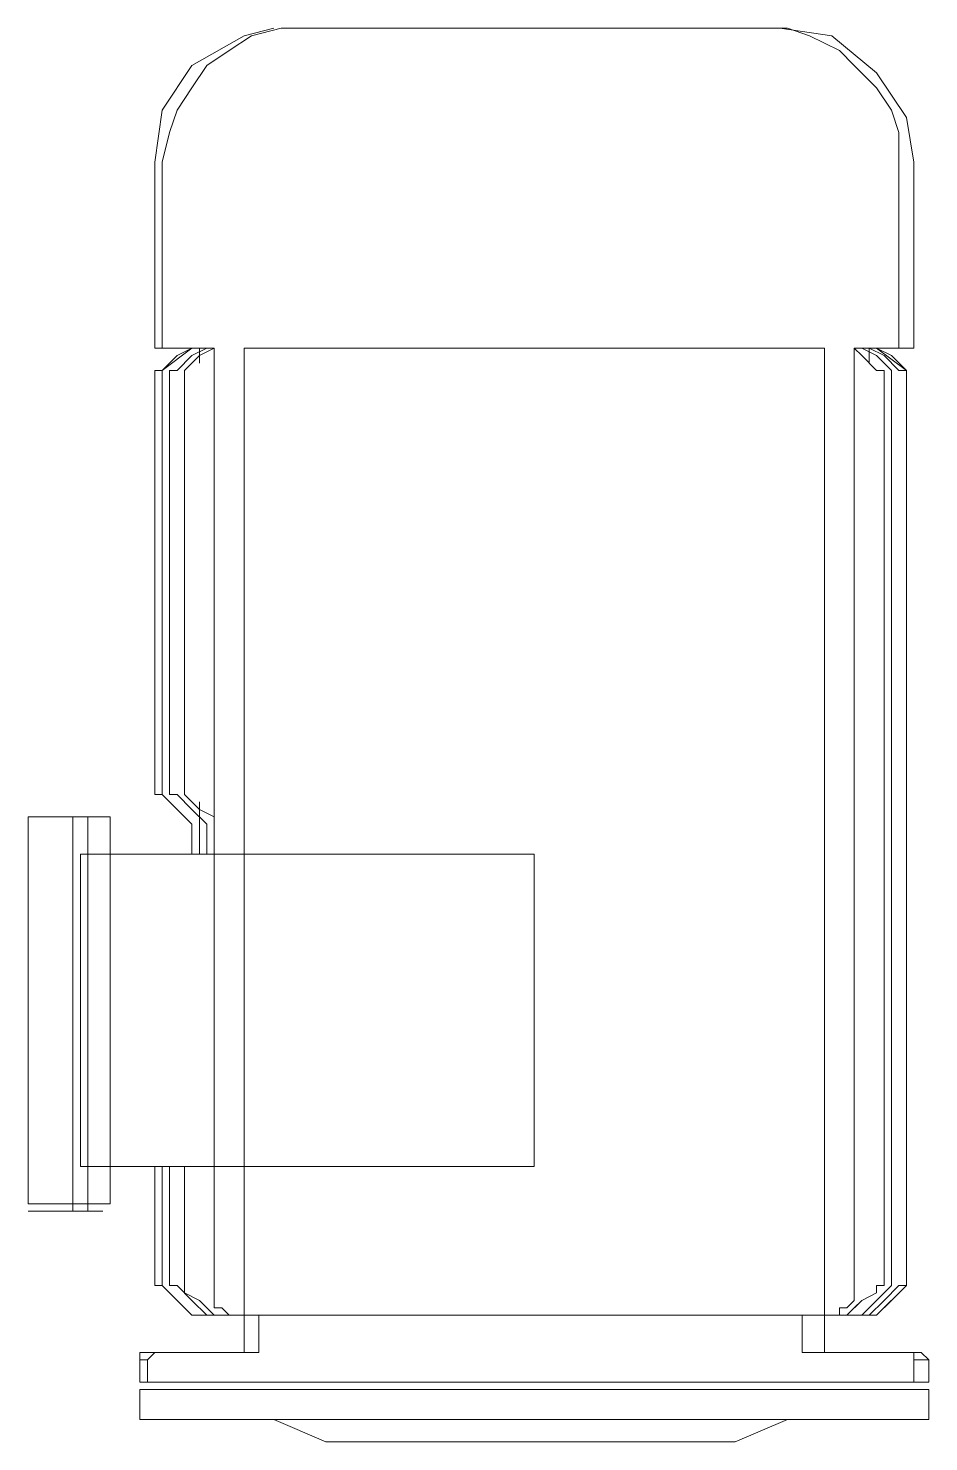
# Model space of a CAD drawing. Extents: x -187 to 52, y -9 to 65.
# Drawn here: x -128.388 to -127.877, y 36.436 to 37.24 of the extents above; entities that cross this region are included whole.
import ezdxf

# ---------------------------------------------------------------- set-up
doc = ezdxf.new("R2010")
doc.units = 0
doc.header["$MEASUREMENT"] = 0
doc.layers.add('PDF4_Geometría', color=7, linetype='Continuous')

msp = doc.modelspace()

# ---------------------------------------------------------------- linework, layer by layer
at = {"layer": 'PDF4_Geometría', "lineweight": 20}
msp.add_lwpolyline([(-127.93593, 36.47022), (-127.88518, 36.47022), (-127.88518, 36.48291), (-127.88518, 36.48714), (-127.94862, 36.48714), (-127.94862, 36.50828), (-127.9317, 36.50828), (-127.92747, 36.50828), (-127.92747, 36.51251), (-127.92324, 36.51251), (-127.91901, 36.51674), (-127.91901, 36.52097), (-127.91901, 37.05806), (-127.89364, 37.05806), (-127.89364, 37.16379), (-127.89364, 37.1807), (-127.89787, 37.19339), (-127.90633, 37.20608), (-127.91901, 37.21877), (-127.92747, 37.22722), (-127.94439, 37.23568), (-127.95707, 37.23991), (-127.97399, 37.23991), (-128.23196, 37.23991), (-128.24465, 37.23991), (-128.26157, 37.23568), (-128.27426, 37.22722), (-128.28694, 37.21877), (-128.2954, 37.20608), (-128.30386, 37.19339), (-128.30809, 37.1807), (-128.31232, 37.16379), (-128.31232, 37.05806), (-128.28271, 37.05806), (-128.28271, 36.52097), (-128.28271, 36.51674), (-128.28271, 36.51251), (-128.27848, 36.51251), (-128.27426, 36.50828), (-128.25734, 36.50828), (-128.25734, 36.48714), (-128.31655, 36.48714), (-128.32077, 36.48291), (-128.32077, 36.47022), (-128.31655, 36.47022), (-128.27003, 36.47022)], dxfattribs=at)
at = {"layer": 'PDF4_Geometría', "lineweight": 9}
for points in [[(-128.31232, 37.05806), (-128.30386, 37.05806), (-128.29963, 37.05806), (-128.31232, 37.05806), (-128.31655, 37.05806), (-128.31655, 37.16379), (-128.31232, 37.19339), (-128.2954, 37.21877), (-128.2658, 37.23568), (-128.24888, 37.23991)], [(-128.24465, 37.23991), (-128.24042, 37.23991), (-128.23619, 37.23991), (-128.21505, 37.23991), (-128.18967, 37.23991), (-128.15161, 37.23991), (-128.10932, 37.23991), (-128.06703, 37.23991), (-128.02897, 37.23991), (-127.99936, 37.23991), (-127.97399, 37.23991), (-127.96553, 37.23991), (-127.9613, 37.23991), (-127.96976, 37.23991), (-127.98668, 37.23991), (-128.01628, 37.23991), (-128.05434, 37.23991), (-128.0924, 37.23991), (-128.1347, 37.23991), (-128.17276, 37.23991), (-128.20659, 37.23991), (-128.22774, 37.23991), (-128.24042, 37.23991)], [(-128.23196, 37.23991), (-128.20659, 37.23991), (-128.17699, 37.23991), (-128.13892, 37.23991), (-128.09663, 37.23991), (-128.05434, 37.23991), (-128.01628, 37.23991), (-127.99091, 37.23991), (-127.97399, 37.23991)], [(-127.9613, 37.23991), (-127.9317, 37.23568), (-127.90633, 37.21454), (-127.88941, 37.18916), (-127.88518, 37.16379), (-127.88518, 37.05806)], [(-128.28694, 37.05806), (-128.2954, 37.05383), (-128.30386, 37.04537), (-128.2954, 37.05383), (-128.28694, 37.05806), (-128.28271, 37.05806), (-128.29117, 37.05806), (-128.29963, 37.05806), (-128.31232, 37.05806), (-128.31655, 37.05806)], [(-128.2954, 37.05806), (-128.30386, 37.05383), (-128.31232, 37.04537)], [(-128.28271, 36.79163), (-128.29117, 36.79586), (-128.29963, 36.80432), (-128.29963, 36.80855), (-128.29963, 37.04537), (-128.29117, 37.05383), (-128.28271, 37.05806), (-128.29117, 37.05806), (-128.29117, 37.0496)], [(-127.88518, 36.48714), (-127.9021, 36.48714), (-127.9317, 36.48714), (-127.94862, 36.48714), (-127.92747, 36.48714), (-127.9021, 36.48714), (-127.88518, 36.48714), (-127.88095, 36.48714), (-127.88518, 36.48714), (-127.9021, 36.48714), (-127.92747, 36.48714), (-127.93593, 36.48714), (-127.93593, 36.50828), (-127.92324, 36.50828), (-127.92747, 36.50828), (-127.93593, 36.50828), (-127.9317, 36.50828), (-127.91055, 36.50828), (-127.9021, 36.51674), (-127.89364, 36.5252), (-127.9021, 36.51674), (-127.91055, 36.50828), (-127.9317, 36.50828), (-127.93593, 36.50828), (-127.91478, 36.50828), (-127.90633, 36.51674), (-127.89787, 36.5252), (-127.89787, 37.04537), (-127.90633, 37.05383), (-127.91478, 37.05806)], [(-127.89787, 36.5252), (-127.90633, 36.51674), (-127.91478, 36.50828), (-127.93593, 36.50828), (-127.9317, 36.50828), (-127.94016, 36.50828), (-127.94862, 36.50828), (-127.94439, 36.50828), (-127.92747, 36.50828), (-127.92324, 36.50828), (-127.91478, 36.51674), (-127.90633, 36.52097), (-127.90633, 36.5252), (-127.9021, 36.5252), (-127.9021, 37.04537), (-127.90633, 37.04537), (-127.91478, 37.05383), (-127.91901, 37.05806), (-127.91055, 37.05806), (-127.90633, 37.05806), (-127.88941, 37.04537), (-127.89787, 37.05383), (-127.90633, 37.05806), (-127.88941, 37.04537), (-127.88941, 36.5252), (-127.88941, 37.04537)], [(-127.91055, 37.0496), (-127.91055, 37.05806), (-127.91901, 37.05806), (-127.91478, 37.05806), (-127.90633, 37.05383), (-127.89787, 37.04537)], [(-127.89364, 37.05806), (-127.89787, 37.05806), (-127.90633, 37.05806)], [(-128.31232, 36.80855), (-128.31232, 37.04537), (-128.31655, 37.04537), (-128.31655, 36.80855), (-128.31655, 36.80432), (-128.31232, 36.80432), (-128.30386, 36.79586), (-128.2954, 36.7874), (-128.2954, 36.77048), (-128.2954, 36.7874), (-128.30386, 36.79586), (-128.31232, 36.80432), (-128.30386, 36.79586), (-128.2954, 36.7874), (-128.2954, 36.77048), (-128.2954, 36.7874), (-128.31232, 36.80432), (-128.2954, 36.7874), (-128.2954, 36.77048)], [(-128.30809, 37.04537), (-128.30809, 36.80855)], [(-128.30386, 37.04537), (-128.30809, 37.04537), (-128.30386, 37.04537)], [(-127.89364, 37.04537), (-127.88941, 37.04537), (-127.89364, 37.04537)], [(-128.31232, 36.80432), (-128.31232, 36.80855), (-128.31232, 36.80432)], [(-128.29117, 36.80009), (-128.29117, 36.77048)], [(-128.36307, 36.57172), (-128.38844, 36.57172), (-128.38844, 36.79163), (-128.37575, 36.79163), (-128.34615, 36.79163), (-128.35461, 36.79163)], [(-128.38844, 36.79163), (-128.36307, 36.79163)], [(-128.34192, 36.79163), (-128.34192, 36.77048), (-128.28271, 36.77048)], [(-128.26157, 36.50828), (-128.25734, 36.50828), (-128.28271, 36.50828), (-128.29117, 36.51674), (-128.29963, 36.52097), (-128.29963, 36.5252), (-128.29963, 36.59286), (-128.34192, 36.59286), (-128.34192, 36.57172)], [(-128.31655, 36.59286), (-128.31655, 36.5252), (-128.31232, 36.5252), (-128.31232, 36.59286)], [(-128.30809, 36.59286), (-128.30809, 36.5252)], [(-128.35461, 36.56749), (-128.34615, 36.56749), (-128.37575, 36.56749), (-128.38844, 36.56749)], [(-128.31232, 36.5252), (-128.30386, 36.51674), (-128.2954, 36.50828), (-128.31232, 36.5252), (-128.2954, 36.50828), (-128.27426, 36.50828), (-128.27003, 36.50828), (-128.2658, 36.50828), (-128.27426, 36.50828), (-128.26157, 36.50828), (-128.25734, 36.50828), (-128.27426, 36.50828), (-128.28271, 36.50828), (-128.27848, 36.50828), (-128.2658, 36.50828), (-128.2658, 36.48714)], [(-128.30386, 36.5252), (-128.30809, 36.5252), (-128.30386, 36.5252)], [(-128.28694, 36.50828), (-128.2954, 36.51674), (-128.30386, 36.5252), (-128.2954, 36.51674), (-128.28694, 36.50828), (-128.2658, 36.50828), (-128.26157, 36.50828), (-128.25734, 36.50828), (-128.27848, 36.50828)], [(-127.94016, 36.50828), (-127.94439, 36.50828), (-127.94862, 36.50828), (-127.92747, 36.50828), (-127.90633, 36.50828), (-127.88941, 36.5252), (-127.89787, 36.51674), (-127.90633, 36.50828), (-127.88941, 36.5252)], [(-127.89364, 36.5252), (-127.88941, 36.5252), (-127.89364, 36.5252)], [(-128.28694, 36.51251), (-128.29117, 36.51674)], [(-127.91478, 36.51674), (-127.91901, 36.51251)], [(-128.25311, 36.50828), (-128.2658, 36.50828), (-128.27426, 36.50828), (-128.27003, 36.50828), (-128.2658, 36.50828), (-128.29117, 36.50828)], [(-128.2658, 36.50828), (-128.25734, 36.50828)], [(-127.92324, 36.50828), (-127.94862, 36.50828), (-127.94016, 36.50828), (-127.93593, 36.50828), (-127.94862, 36.50828), (-127.93593, 36.50828)], [(-127.9317, 36.50828), (-127.94862, 36.50828)], [(-128.325, 36.48714), (-128.325, 36.48291), (-128.325, 36.47022), (-128.32077, 36.47022), (-128.30386, 36.47022), (-128.2954, 36.47022), (-128.30386, 36.47022), (-128.32077, 36.47022), (-128.325, 36.47022)], [(-128.27426, 36.48714), (-128.30386, 36.48714), (-128.32077, 36.48714), (-128.325, 36.48714), (-128.32077, 36.48714), (-128.30386, 36.48714), (-128.27426, 36.48714), (-128.25734, 36.48714), (-128.27426, 36.48714), (-128.29963, 36.48714)], [(-128.32077, 36.48291), (-128.325, 36.48291), (-128.32077, 36.48291)], [(-128.30386, 36.48714), (-128.31655, 36.48714)], [(-127.88095, 36.47022), (-127.88518, 36.47022), (-127.9021, 36.47022), (-127.91055, 36.47022), (-127.9021, 36.47022), (-127.88518, 36.47022), (-127.88095, 36.47022), (-127.87672, 36.47022), (-127.87672, 36.48291), (-127.88095, 36.48714)], [(-128.30386, 36.47022), (-128.31655, 36.47022), (-128.32077, 36.47022)], [(-128.2954, 36.47022), (-128.29963, 36.47022)], [(-128.28271, 36.47022), (-128.29117, 36.47022), (-128.28271, 36.47022), (-128.28694, 36.47022)], [(-127.91478, 36.47022), (-127.92324, 36.47022), (-127.91478, 36.47022), (-127.91901, 36.47022)], [(-127.88518, 36.47022), (-127.9021, 36.47022), (-127.91055, 36.47022)]]:
    msp.add_lwpolyline(points, dxfattribs=at)
for points in [[(-128.2954, 37.05806), (-128.31232, 37.04537)], [(-128.2954, 37.05806), (-128.30386, 37.05383), (-128.31232, 37.04537), (-128.30386, 37.05383)], [(-127.89364, 37.04537), (-127.9021, 37.05383), (-127.91055, 37.05806), (-127.9021, 37.05383)], [(-127.88518, 37.05806), (-127.88941, 37.05806), (-127.89364, 37.05806), (-127.90633, 37.05806), (-127.88941, 37.05806)], [(-128.30386, 36.80432), (-128.30809, 36.80432), (-128.30809, 36.80855), (-128.30809, 36.80432)], [(-128.28694, 36.77048), (-128.28694, 36.7874), (-128.2954, 36.79586), (-128.30386, 36.80432), (-128.2954, 36.79586), (-128.28694, 36.7874)], [(-128.31232, 36.5252), (-128.30386, 36.51674), (-128.2954, 36.50828), (-128.30386, 36.51674)], [(-128.2954, 36.50828), (-128.27426, 36.50828)], [(-128.25734, 36.50828), (-128.2658, 36.50828), (-128.26157, 36.50828)], [(-128.28694, 36.48714), (-128.28271, 36.48714), (-128.28694, 36.48714), (-128.29117, 36.48714)], [(-128.28694, 36.48714), (-128.28271, 36.48714), (-128.28694, 36.48714), (-128.29117, 36.48714)], [(-128.28694, 36.48714), (-128.28271, 36.48714), (-128.28694, 36.48714), (-128.29117, 36.48714)], [(-127.91901, 36.48714), (-127.91478, 36.48714), (-127.91901, 36.48714), (-127.92324, 36.48714)], [(-127.91901, 36.48714), (-127.91478, 36.48714), (-127.91901, 36.48714), (-127.92324, 36.48714)], [(-127.91901, 36.48714), (-127.91478, 36.48714), (-127.91901, 36.48714), (-127.92324, 36.48714)], [(-127.87672, 36.48291), (-127.88095, 36.48291), (-127.88518, 36.48291), (-127.88095, 36.48291)], [(-128.31655, 36.47022), (-128.32077, 36.47022), (-128.325, 36.47022), (-128.32077, 36.47022)], [(-128.28694, 36.47022), (-128.28271, 36.47022), (-128.28694, 36.47022), (-128.29117, 36.47022)], [(-128.28694, 36.47022), (-128.28271, 36.47022), (-128.28694, 36.47022), (-128.29117, 36.47022)], [(-128.28694, 36.47022), (-128.28271, 36.47022), (-128.28694, 36.47022), (-128.29117, 36.47022)], [(-127.91901, 36.47022), (-127.91478, 36.47022), (-127.91901, 36.47022), (-127.92324, 36.47022)], [(-127.91901, 36.47022), (-127.91478, 36.47022), (-127.91901, 36.47022), (-127.92324, 36.47022)], [(-127.91901, 36.47022), (-127.91478, 36.47022), (-127.91901, 36.47022), (-127.92324, 36.47022)], [(-127.87672, 36.47022), (-127.88095, 36.47022), (-127.88518, 36.47022), (-127.88095, 36.47022)]]:
    msp.add_lwpolyline(points, close=True, dxfattribs=at)
at = {"layer": 'PDF4_Geometría', "lineweight": 20}
for points in [[(-128.2658, 36.50828), (-127.93593, 36.50828), (-127.93593, 37.05806), (-128.2658, 37.05806)], [(-128.2658, 36.50828), (-127.93593, 36.50828), (-127.93593, 37.05806), (-128.2658, 37.05806)], [(-128.34192, 36.57172), (-128.34192, 36.79163), (-128.38844, 36.79163), (-128.38844, 36.57172)], [(-128.36307, 36.56749), (-128.35461, 36.56749), (-128.35461, 36.79163), (-128.36307, 36.79163)], [(-128.35884, 36.59286), (-128.10086, 36.59286), (-128.10086, 36.77048), (-128.35884, 36.77048)]]:
    msp.add_lwpolyline(points, close=True, dxfattribs=at)
at = {"layer": 'PDF4_Geometría', "color": 1, "lineweight": 9}
for points in [[(-128.27848, 36.46599), (-128.30386, 36.46599), (-128.32077, 36.46599), (-128.325, 36.46599), (-128.32077, 36.46599), (-128.30386, 36.46599), (-128.27848, 36.46599), (-128.24042, 36.46599), (-128.19813, 36.46599), (-128.15161, 36.46599), (-128.10086, 36.46599), (-128.05857, 36.46599), (-128.01628, 36.46599), (-127.97822, 36.46599), (-127.94862, 36.46599), (-127.92747, 36.46599), (-127.91478, 36.46599), (-127.92747, 36.46599), (-127.9021, 36.46599), (-127.88518, 36.46599), (-127.88095, 36.46599), (-127.88518, 36.46599), (-127.9021, 36.46599), (-127.92747, 36.46599), (-127.96553, 36.46599), (-128.00359, 36.46599), (-128.05434, 36.46599), (-128.10086, 36.46599), (-128.05011, 36.46599), (-128.00359, 36.46599), (-127.9613, 36.46599), (-127.92747, 36.46599), (-127.89787, 36.46599), (-127.88095, 36.46599), (-127.87672, 36.46599), (-127.88095, 36.46599), (-127.89787, 36.46599), (-127.92747, 36.46599), (-127.91901, 36.46599), (-127.89364, 36.46599), (-127.88095, 36.46599), (-127.88518, 36.46599), (-127.90633, 36.46599), (-127.93593, 36.46599), (-127.97399, 36.46599), (-128.02051, 36.46599), (-128.07126, 36.46599), (-128.10086, 36.46599), (-128.15584, 36.46599), (-128.20236, 36.46599), (-128.24888, 36.46599), (-128.28271, 36.46599), (-128.30809, 36.46599), (-128.32077, 36.46599), (-128.325, 36.46599), (-128.31655, 36.46599), (-128.29963, 36.46599)], [(-128.27848, 36.46599), (-128.29117, 36.46599), (-128.27848, 36.46599), (-128.25734, 36.46599), (-128.22774, 36.46599), (-128.18967, 36.46599), (-128.14738, 36.46599), (-128.10086, 36.46599), (-128.15161, 36.46599), (-128.19813, 36.46599), (-128.24042, 36.46599), (-128.27426, 36.46599), (-128.30386, 36.46599), (-128.32077, 36.46599), (-128.325, 36.46599), (-128.32077, 36.46599), (-128.30386, 36.46599)], [(-128.27848, 36.47022), (-128.28694, 36.47022), (-128.29117, 36.47022), (-128.28694, 36.47022), (-128.27848, 36.47022), (-128.25734, 36.47022), (-128.22774, 36.47022), (-128.18967, 36.47022), (-128.14738, 36.47022), (-128.10086, 36.47022), (-128.14738, 36.47022), (-128.18967, 36.47022), (-128.22774, 36.47022), (-128.25734, 36.47022), (-128.27848, 36.47022), (-128.28694, 36.47022), (-128.29117, 36.47022), (-128.28694, 36.47022)], [(-127.99936, 36.44907), (-127.9613, 36.44907), (-127.92747, 36.44907), (-127.89787, 36.44907), (-127.88095, 36.44907), (-127.87672, 36.44907), (-127.88095, 36.44907), (-127.89787, 36.44907), (-127.92747, 36.44907), (-127.9613, 36.44907), (-128.00359, 36.44907), (-128.05011, 36.44907), (-128.10086, 36.44907), (-128.05434, 36.44907), (-128.00359, 36.44907), (-127.96553, 36.44907), (-127.92747, 36.44907), (-127.9021, 36.44907), (-127.88518, 36.44907), (-127.88095, 36.44907), (-127.88518, 36.44907), (-127.9021, 36.44907), (-127.92747, 36.44907), (-127.96553, 36.44907), (-127.99936, 36.44907), (-127.99091, 36.44907), (-127.96553, 36.44907), (-127.95707, 36.44907), (-127.96553, 36.44907), (-127.99091, 36.44907), (-128.02051, 36.44907), (-128.05857, 36.44907), (-128.10086, 36.44907), (-128.0628, 36.44907), (-128.02474, 36.44907), (-127.99091, 36.44907), (-127.96976, 36.44907), (-127.95707, 36.44907), (-127.96976, 36.44907), (-127.99091, 36.44907)]]:
    msp.add_lwpolyline(points, close=True, dxfattribs=at)
for points in [[(-128.325, 36.46599), (-128.325, 36.44907)], [(-128.2658, 36.47022), (-128.27003, 36.47022), (-128.27848, 36.47022), (-128.27003, 36.47022), (-128.25311, 36.47022), (-128.22774, 36.47022), (-128.18967, 36.47022), (-128.14738, 36.47022), (-128.10086, 36.47022), (-128.05857, 36.47022), (-128.01628, 36.47022), (-127.97822, 36.47022), (-127.94862, 36.47022), (-127.92747, 36.47022), (-127.91478, 36.47022), (-127.92747, 36.47022), (-127.91478, 36.47022), (-127.92747, 36.47022), (-127.94862, 36.47022), (-127.97822, 36.47022), (-128.01628, 36.47022), (-128.05857, 36.47022), (-128.10086, 36.47022), (-128.05857, 36.47022), (-128.01628, 36.47022), (-127.97822, 36.47022), (-127.94862, 36.47022), (-127.9317, 36.47022), (-127.92747, 36.47022), (-127.9317, 36.47022), (-127.93593, 36.47022)], [(-127.87672, 36.44907), (-127.87672, 36.46599)], [(-128.20236, 36.44907), (-128.24042, 36.44907), (-128.27426, 36.44907), (-128.30386, 36.44907), (-128.32077, 36.44907), (-128.325, 36.44907), (-128.32077, 36.44907), (-128.30386, 36.44907), (-128.27426, 36.44907), (-128.24042, 36.44907), (-128.19813, 36.44907), (-128.15161, 36.44907), (-128.10086, 36.44907), (-128.14315, 36.44907), (-128.18122, 36.44907), (-128.21505, 36.44907), (-128.23619, 36.44907), (-128.24888, 36.44907), (-128.23619, 36.44907), (-128.21505, 36.44907), (-128.20236, 36.44907), (-128.21082, 36.44907), (-128.23619, 36.44907), (-128.24465, 36.44907), (-128.24888, 36.44907), (-128.24465, 36.44907), (-128.23619, 36.44907), (-128.21082, 36.44907), (-128.18122, 36.44907), (-128.14315, 36.44907), (-128.10086, 36.44907), (-128.15161, 36.44907), (-128.19813, 36.44907), (-128.24042, 36.44907), (-128.27848, 36.44907), (-128.30386, 36.44907), (-128.32077, 36.44907), (-128.325, 36.44907), (-128.32077, 36.44907), (-128.30386, 36.44907), (-128.27848, 36.44907), (-128.24042, 36.44907), (-128.20236, 36.44907), (-128.24888, 36.44907), (-128.28271, 36.44907), (-128.30809, 36.44907), (-128.32077, 36.44907), (-128.325, 36.44907), (-128.31655, 36.44907), (-128.29963, 36.44907), (-128.27003, 36.44907), (-128.23196, 36.44907), (-128.18122, 36.44907), (-128.13047, 36.44907), (-128.10086, 36.44907), (-128.05011, 36.44907), (-127.99936, 36.44907), (-127.95707, 36.44907), (-127.91901, 36.44907), (-127.89364, 36.44907), (-127.88095, 36.44907), (-127.88518, 36.44907), (-127.90633, 36.44907), (-127.93593, 36.44907), (-127.97399, 36.44907), (-127.99936, 36.44907)], [(-128.24888, 36.44907), (-128.21928, 36.43639)], [(-127.95285, 36.44907), (-127.95707, 36.44907), (-127.98668, 36.43639)], [(-128.20236, 36.43639), (-128.21082, 36.43639), (-128.21928, 36.43639), (-128.21082, 36.43639), (-128.19813, 36.43639), (-128.16853, 36.43639), (-128.13892, 36.43639), (-128.10086, 36.43639), (-128.06703, 36.43639), (-128.0332, 36.43639), (-128.00782, 36.43639), (-127.99091, 36.43639), (-127.98668, 36.43639), (-127.99091, 36.43639), (-127.99936, 36.43639)]]:
    msp.add_lwpolyline(points, dxfattribs=at)

doc.saveas('drawing.dxf')
